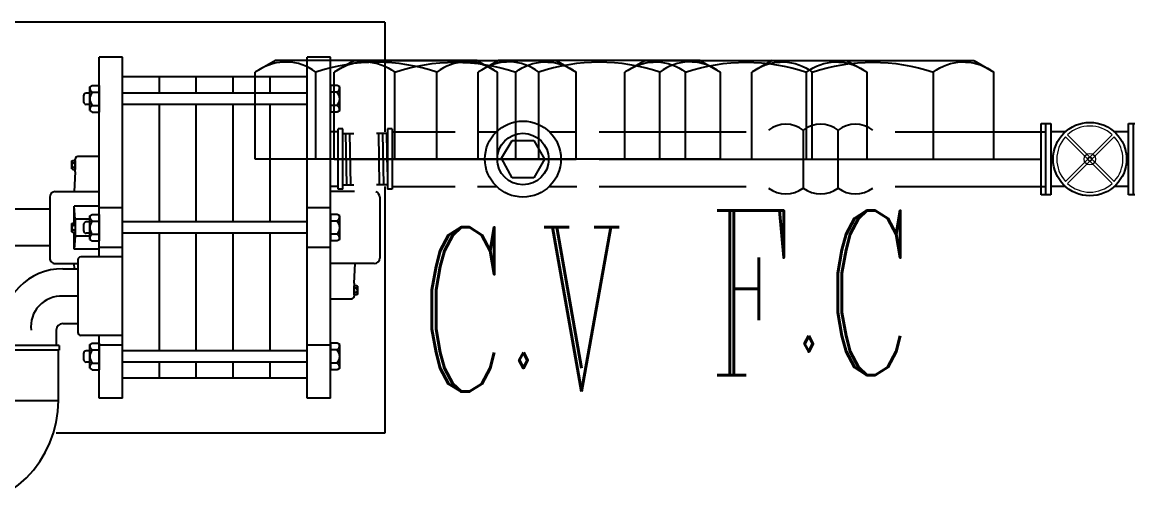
# Model space of a CAD drawing. Extents: x 846 to 947, y 375 to 797.
# Drawn here: x 862.209 to 863.359, y 431.746 to 432.254 of the extents above; entities that cross this region are included whole.
import ezdxf

# ---------------------------------------------------------------- set-up
doc = ezdxf.new("R2010")
doc.units = 0
doc.header["$MEASUREMENT"] = 0
doc.linetypes.add('PHANTOM', pattern=[63.5, 31.75, -6.35, 6.35, -6.35, 6.35, -6.35])
for name, color, linetype in [('AX', 3, 'PHANTOM'), ('BEAM', 7, 'CONTINUOUS'), ('fire sp line', 6, 'CONTINUOUS'), ('HV-TEXT-', 22, 'CONTINUOUS'), ('MNUTS', 11, 'CONTINUOUS'), ('PIPE', 4, 'CONTINUOUS'), ('PLUMB', 4, 'CONTINUOUS')]:
    doc.layers.add(name, color=color, linetype=linetype)
for name, color, linetype, lineweight in [('Fire', 1, 'CONTINUOUS', 30), ('HAT', 1, 'CONTINUOUS', 9), ('section', 7, 'CONTINUOUS', 35)]:
    doc.layers.add(name, color=color, linetype=linetype, lineweight=lineweight)
doc.styles.add('ROMANC', font='romanc', dxfattribs={"height": 250})

# ---------------------------------------------------------------- blocks, each defined once
blk = doc.blocks.new('NUT')
at = {"layer": 'MNUTS'}
for p, q in [((-270, 0), (270, 0)), ((270, 0), (270, -194)), ((-270, 0), (-270, -194)), ((-135, 0), (-135, -194)), ((135, 0), (135, -194.1)), ((-225, -220), (-270, -194)), ((225, -220), (270, -194)), ((-225, -220), (225, -220))]:
    blk.add_line(p, q, dxfattribs=at)
for centre, radius, start, end in [((-201.8, -106.7), 110, 236.1889, 307.433), ((0.1, 208.8), 424.9, 251.4608, 288.5114), ((201.8, -106.7), 110, 232.567, 303.8111)]:
    blk.add_arc(centre, radius, start, end, dxfattribs=at)
blk = doc.blocks.new('jk')
at = {"layer": 'section', "lineweight": -3}
h = blk.add_hatch(dxfattribs=at)
h.set_pattern_fill('ANSI31', color=1, scale=0.03, angle=134, style=0)
h.set_pattern_definition([(1, (2250.5196707, 1385.8939432), (6.544652e-05, -0.00374942886), [])])
h.paths.add_polyline_path([(2237.4637, 1284.109), (2237.4637, 1284.0987), (2237.4168, 1284.0987), (2237.4168, 1284.109)])
h.paths.add_polyline_path([(2237.4168, 1284.068), (2237.4168, 1284.0783), (2237.4637, 1284.0783), (2237.4637, 1284.068)])
at = {"layer": 'section', "color": 1, "lineweight": -3}
for p, q in [((2237.4127, 1284.1131), (2237.4127, 1284.109)), ((2237.4127, 1284.1131), (2237.4677, 1284.1131)), ((2237.4677, 1284.1131), (2237.4677, 1284.109)), ((2237.3152, 1284.1065), (2237.4152, 1284.1065)), ((2237.3152, 1284.1065), (2237.3152, 1283.1065)), ((2237.4127, 1284.109), (2237.4677, 1284.109)), ((2237.4168, 1284.109), (2237.4168, 1284.0987)), ((2237.4637, 1284.109), (2237.4637, 1284.0987)), ((2237.4652, 1284.1065), (2237.6902, 1284.1065)), ((2237.6902, 1284.1065), (2237.6902, 1283.8068)), ((2237.4749, 1284.1018), (2237.5305, 1284.1018)), ((2237.5355, 1284.0968), (2237.5355, 1284.0568)), ((2237.4168, 1284.068), (2237.4168, 1284.0783)), ((2237.4637, 1284.068), (2237.4637, 1284.0783)), ((2237.4699, 1284.0788), (2237.4699, 1284.0568)), ((2237.5535, 1284.0786), (2237.5355, 1284.0794)), ((2237.5535, 1284.0786), (2237.5651, 1284.0786)), ((2237.5562, 1284.0815), (2237.5558, 1284.0807)), ((2237.5558, 1284.0807), (2237.5558, 1284.0786)), ((2237.564, 1284.0786), (2237.5558, 1284.0786)), ((2237.5562, 1284.0815), (2237.5636, 1284.0815)), ((2237.5578, 1284.0807), (2237.5578, 1284.0786)), ((2237.562, 1284.0807), (2237.562, 1284.0786)), ((2237.5636, 1284.0815), (2237.564, 1284.0807)), ((2237.564, 1284.0807), (2237.564, 1284.0786)), ((2237.5676, 1284.0568), (2237.5676, 1284.0761)), ((2237.3744, 1284.0653), (2237.3731, 1284.063)), ((2237.3731, 1284.063), (2237.3731, 1284.0568)), ((2237.3959, 1284.0653), (2237.3744, 1284.0653)), ((2237.3791, 1284.063), (2237.3791, 1284.0568)), ((2237.3912, 1284.063), (2237.3912, 1284.0568)), ((2237.3959, 1284.0653), (2237.3973, 1284.063)), ((2237.3973, 1284.063), (2237.3973, 1284.0568)), ((2237.4677, 1284.068), (2237.4127, 1284.068)), ((2237.4127, 1284.068), (2237.4127, 1284.0639)), ((2237.4677, 1284.0639), (2237.4127, 1284.0639)), ((2237.4152, 1284.0639), (2237.4152, 1284.0568)), ((2237.4652, 1284.0639), (2237.4652, 1284.0568)), ((2237.4677, 1284.068), (2237.4677, 1284.0639)), ((2237.4919, 1284.0653), (2237.4906, 1284.063)), ((2237.4906, 1284.063), (2237.4906, 1284.0568)), ((2237.5135, 1284.0653), (2237.4919, 1284.0653)), ((2237.4967, 1284.063), (2237.4967, 1284.0568)), ((2237.5088, 1284.063), (2237.5088, 1284.0568)), ((2237.5135, 1284.0653), (2237.5148, 1284.063)), ((2237.5148, 1284.063), (2237.5148, 1284.0568)), ((2237.6095, 1284.0653), (2237.6082, 1284.063)), ((2237.6082, 1284.063), (2237.6082, 1284.0568)), ((2237.631, 1284.0653), (2237.6095, 1284.0653)), ((2237.6142, 1284.063), (2237.6142, 1284.0568)), ((2237.6263, 1284.063), (2237.6263, 1284.0568)), ((2237.631, 1284.0653), (2237.6324, 1284.063)), ((2237.6324, 1284.063), (2237.6324, 1284.0568)), ((2237.3472, 1284.0568), (2237.3472, 1284.0355)), ((2237.6582, 1284.0568), (2237.3472, 1284.0568)), ((2237.3731, 1284.0568), (2237.3973, 1284.0568)), ((2237.4847, 1284.0568), (2237.4847, 1284.0355)), ((2237.4906, 1284.0568), (2237.5148, 1284.0568)), ((2237.5207, 1284.0568), (2237.5207, 1284.0355)), ((2237.6082, 1284.0568), (2237.6324, 1284.0568)), ((2237.6099, 1284.0568), (2237.6099, 1284.0355)), ((2237.6582, 1284.0568), (2237.6582, 1284.0355)), ((2237.6582, 1284.0355), (2237.3472, 1284.0355)), ((2237.3652, 1284.0355), (2237.3652, 1283.8671)), ((2237.38, 1284.0355), (2237.38, 1283.8671)), ((2237.3903, 1284.0355), (2237.3903, 1283.8671)), ((2237.4975, 1284.0355), (2237.4975, 1283.8671)), ((2237.5079, 1284.0355), (2237.5079, 1283.8671)), ((2237.6151, 1284.0355), (2237.6151, 1283.8671)), ((2237.6254, 1284.0355), (2237.6254, 1283.8671)), ((2237.6402, 1284.0355), (2237.6402, 1283.8671)), ((2237.38, 1284.0018), (2237.3652, 1284.0018)), ((2237.4975, 1284.0018), (2237.3903, 1284.0018)), ((2237.6151, 1284.0018), (2237.5079, 1284.0018)), ((2237.6402, 1284.0018), (2237.6254, 1284.0018)), ((2237.38, 1283.9681), (2237.3652, 1283.9681)), ((2237.4975, 1283.9681), (2237.3903, 1283.9681)), ((2237.6151, 1283.9681), (2237.5079, 1283.9681)), ((2237.6402, 1283.9681), (2237.6254, 1283.9681)), ((2237.38, 1283.9345), (2237.3652, 1283.9345)), ((2237.4975, 1283.9345), (2237.3903, 1283.9345)), ((2237.6151, 1283.9345), (2237.5079, 1283.9345)), ((2237.6402, 1283.9345), (2237.6254, 1283.9345)), ((2237.38, 1283.9008), (2237.3652, 1283.9008)), ((2237.4975, 1283.9008), (2237.3903, 1283.9008)), ((2237.6151, 1283.9008), (2237.5079, 1283.9008)), ((2237.6402, 1283.9008), (2237.6254, 1283.9008)), ((2237.6582, 1283.8671), (2237.3472, 1283.8671)), ((2237.3472, 1283.8671), (2237.3472, 1283.8458)), ((2237.4847, 1283.8671), (2237.4847, 1283.8458)), ((2237.5207, 1283.8671), (2237.5207, 1283.8458)), ((2237.5294, 1283.8671), (2237.5294, 1283.8291)), ((2237.601, 1283.8671), (2237.601, 1283.8291)), ((2237.6099, 1283.8671), (2237.6099, 1283.8458)), ((2237.6582, 1283.8671), (2237.6582, 1283.8458)), ((2237.5294, 1283.8458), (2237.3472, 1283.8458)), ((2237.3731, 1283.8458), (2237.3973, 1283.8458)), ((2237.3731, 1283.8396), (2237.3731, 1283.8458)), ((2237.3791, 1283.8396), (2237.3791, 1283.8458)), ((2237.3912, 1283.8396), (2237.3912, 1283.8458)), ((2237.3973, 1283.8396), (2237.3973, 1283.8458)), ((2237.4378, 1283.8458), (2237.4378, 1283.8265)), ((2237.4699, 1283.8058), (2237.4699, 1283.8458)), ((2237.4832, 1283.8458), (2237.4832, 1283.8232)), ((2237.4906, 1283.8458), (2237.5148, 1283.8458)), ((2237.4906, 1283.8396), (2237.4906, 1283.8458)), ((2237.4967, 1283.8396), (2237.4967, 1283.8458)), ((2237.5088, 1283.8396), (2237.5088, 1283.8458)), ((2237.5148, 1283.8396), (2237.5148, 1283.8458)), ((2237.5223, 1283.8458), (2237.5223, 1283.8232)), ((2237.6582, 1283.8458), (2237.601, 1283.8458)), ((2237.6082, 1283.8458), (2237.6324, 1283.8458)), ((2237.6082, 1283.8396), (2237.6082, 1283.8458)), ((2237.6142, 1283.8396), (2237.6142, 1283.8458)), ((2237.6263, 1283.8396), (2237.6263, 1283.8458)), ((2237.6324, 1283.8396), (2237.6324, 1283.8458)), ((2237.3744, 1283.8373), (2237.3731, 1283.8396)), ((2237.3959, 1283.8373), (2237.3744, 1283.8373)), ((2237.38, 1283.8373), (2237.38, 1283.8342)), ((2237.3825, 1283.8317), (2237.3878, 1283.8317)), ((2237.3903, 1283.8373), (2237.3903, 1283.8342)), ((2237.3959, 1283.8373), (2237.3973, 1283.8396)), ((2237.4919, 1283.8373), (2237.4906, 1283.8396)), ((2237.5135, 1283.8373), (2237.4919, 1283.8373)), ((2237.495, 1283.8373), (2237.495, 1283.824)), ((2237.4975, 1283.8373), (2237.4975, 1283.8342)), ((2237.5, 1283.8317), (2237.5054, 1283.8317)), ((2237.5079, 1283.8373), (2237.5079, 1283.8342)), ((2237.5105, 1283.8373), (2237.5105, 1283.824)), ((2237.5135, 1283.8373), (2237.5148, 1283.8396)), ((2237.6095, 1283.8373), (2237.6082, 1283.8396)), ((2237.631, 1283.8373), (2237.6095, 1283.8373)), ((2237.6151, 1283.8373), (2237.6151, 1283.8342)), ((2237.6176, 1283.8317), (2237.6229, 1283.8317)), ((2237.6254, 1283.8373), (2237.6254, 1283.8342)), ((2237.631, 1283.8373), (2237.6324, 1283.8396)), ((2237.4519, 1283.824), (2237.4403, 1283.824)), ((2237.4414, 1283.824), (2237.4497, 1283.824)), ((2237.4414, 1283.8219), (2237.4414, 1283.824)), ((2237.4419, 1283.8211), (2237.4414, 1283.8219)), ((2237.4492, 1283.8211), (2237.4419, 1283.8211)), ((2237.4435, 1283.8219), (2237.4435, 1283.824)), ((2237.4476, 1283.8219), (2237.4476, 1283.824)), ((2237.4492, 1283.8211), (2237.4497, 1283.8219)), ((2237.4497, 1283.8219), (2237.4497, 1283.824)), ((2237.4519, 1283.824), (2237.4699, 1283.8232)), ((2237.495, 1283.824), (2237.4832, 1283.8232)), ((2237.4986, 1283.8232), (2237.4832, 1283.8232)), ((2237.495, 1283.824), (2237.5105, 1283.824)), ((2237.4986, 1283.824), (2237.5068, 1283.824)), ((2237.4986, 1283.8219), (2237.4986, 1283.824)), ((2237.499, 1283.8211), (2237.4986, 1283.8219)), ((2237.5064, 1283.8211), (2237.499, 1283.8211)), ((2237.5006, 1283.8219), (2237.5006, 1283.824)), ((2237.5048, 1283.8219), (2237.5048, 1283.824)), ((2237.5064, 1283.8211), (2237.5068, 1283.8219)), ((2237.5068, 1283.8219), (2237.5068, 1283.824)), ((2237.5223, 1283.8232), (2237.5068, 1283.8232)), ((2237.5105, 1283.824), (2237.5223, 1283.8232)), ((2237.5319, 1283.8266), (2237.5985, 1283.8266)), ((2237.5355, 1283.8058), (2237.5355, 1283.8266)), ((2237.5402, 1283.8234), (2237.5355, 1283.8232)), ((2237.5402, 1283.8128), (2237.5402, 1283.8266)), ((2237.5652, 1283.8266), (2237.5652, 1283.8128)), ((2237.5902, 1283.8128), (2237.5902, 1283.8266)), ((2237.4749, 1283.8008), (2237.5305, 1283.8008)), ((2237.486, 1283.8008), (2237.486, 1283.7113)), ((2237.5194, 1283.8008), (2237.5194, 1283.7113)), ((2237.5962, 1283.8068), (2237.6104, 1283.8068)), ((2237.6104, 1283.8093), (2237.6145, 1283.8093)), ((2237.6104, 1283.8093), (2237.6104, 1283.7543)), ((2237.6145, 1283.8093), (2237.6145, 1283.7543)), ((2237.6603, 1283.8088), (2237.6145, 1283.8088)), ((2237.6603, 1283.7588), (2237.6603, 1283.8088))]:
    blk.add_line(p, q, dxfattribs=at)
for centre, radius, start, end in [((2237.4749, 1284.0968), 0.005, 90, 163.9184), ((2237.5305, 1284.0968), 0.005, 0, 90), ((2237.5564, 1284.0799), 0.00165, 31.503, 97.2589), ((2237.5599, 1284.0784), 0.0031, 48.1897, 131.8103), ((2237.5599, 1284.0784), 0.0031, 48.1897, 131.8103), ((2237.5634, 1284.0799), 0.00165, 82.7411, 148.497), ((2237.5651, 1284.0761), 0.0025, 0, 90), ((2237.375, 1284.0604), 0.00484, 31.503, 97.2589), ((2237.3852, 1284.0562), 0.00907, 48.1897, 131.8103), ((2237.3852, 1284.0562), 0.00907, 48.1897, 131.8103), ((2237.3953, 1284.0604), 0.00484, 82.7411, 148.497), ((2237.4925, 1284.0604), 0.00484, 31.503, 97.2589), ((2237.5027, 1284.0562), 0.00907, 48.1897, 131.8103), ((2237.5027, 1284.0562), 0.00907, 48.1897, 131.8103), ((2237.5129, 1284.0604), 0.00484, 82.7411, 148.497), ((2237.6101, 1284.0604), 0.00484, 31.503, 97.2589), ((2237.6203, 1284.0562), 0.00907, 48.1897, 131.8103), ((2237.6203, 1284.0562), 0.00907, 48.1897, 131.8103), ((2237.6304, 1284.0604), 0.00484, 82.7411, 148.497), ((2237.375, 1283.8422), 0.00484, 262.7411, 328.497), ((2237.3852, 1283.8464), 0.00907, 228.1897, 311.8103), ((2237.3852, 1283.8464), 0.00907, 228.1897, 311.8103), ((2237.3825, 1283.8342), 0.0025, 180, 270), ((2237.3878, 1283.8342), 0.0025, 270, 0), ((2237.3953, 1283.8422), 0.00484, 211.503, 277.2589), ((2237.4925, 1283.8422), 0.00484, 262.7411, 328.497), ((2237.5027, 1283.8464), 0.00907, 228.1897, 311.8103), ((2237.5027, 1283.8464), 0.00907, 228.1897, 311.8103), ((2237.5, 1283.8342), 0.0025, 180, 270), ((2237.5054, 1283.8342), 0.0025, 270, 0), ((2237.5129, 1283.8422), 0.00484, 211.503, 277.2589), ((2237.6101, 1283.8422), 0.00484, 262.7411, 328.497), ((2237.6203, 1283.8464), 0.00907, 228.1897, 311.8103), ((2237.6203, 1283.8464), 0.00907, 228.1897, 311.8103), ((2237.6176, 1283.8342), 0.0025, 180, 270), ((2237.6229, 1283.8342), 0.0025, 270, 0), ((2237.6304, 1283.8422), 0.00484, 211.503, 277.2589), ((2237.4403, 1283.8265), 0.0025, 180, 270), ((2237.4421, 1283.8227), 0.00165, 262.7411, 328.497), ((2237.4455, 1283.8242), 0.0031, 228.1897, 311.8103), ((2237.4455, 1283.8242), 0.0031, 228.1897, 311.8103), ((2237.449, 1283.8227), 0.00165, 211.503, 277.2589), ((2237.4992, 1283.8227), 0.00165, 262.7411, 328.497), ((2237.5027, 1283.8242), 0.0031, 228.1897, 311.8103), ((2237.5027, 1283.8242), 0.0031, 228.1897, 311.8103), ((2237.5062, 1283.8227), 0.00165, 211.503, 277.2589), ((2237.5319, 1283.8291), 0.0025, 180, 270), ((2237.5985, 1283.8291), 0.0025, 270, 0), ((2237.5962, 1283.8128), 0.056, 180, 270), ((2237.5931, 1283.8115), 0.0279, 177.3791, 276.338), ((2237.5962, 1283.8128), 0.006, 180, 270), ((2237.4749, 1283.8058), 0.005, 180, 270), ((2237.5305, 1283.8058), 0.005, 270, 0), ((2237.6603, 1283.7088), 0.1, 0, 90)]:
    blk.add_arc(centre, radius, start, end, dxfattribs=at)
at = {"layer": 'section', "color": 1, "lineweight": -3, "xscale": 0.0004089813737664, "yscale": 0.0004089813737664, "zscale": 0.0004089813737664, "rotation": 270}
blk.add_blockref('NUT', (2237.4402, 1284.0987), dxfattribs=at)
blk = doc.blocks.new('OS&Y')
at = {"layer": 'AX', "color": 1, "ltscale": 0.25}
for p, q in [((162.191, 693.6274), (162.191, 693.8874)), ((162.5097, 693.6274), (162.5097, 693.8874))]:
    blk.add_line(p, q, dxfattribs=at)
at = {"layer": 'BEAM', "color": 1}
for p, q in [((162.173, 693.8874), (162.2089, 693.8874)), ((162.173, 693.6274), (162.173, 693.8874)), ((162.2089, 693.8874), (162.2089, 693.6274)), ((162.4918, 693.8874), (162.5276, 693.8874)), ((162.4918, 693.6274), (162.4918, 693.8874)), ((162.5276, 693.8874), (162.5276, 693.6274)), ((162.2089, 693.6274), (162.173, 693.6274)), ((162.5276, 693.6274), (162.4918, 693.6274))]:
    blk.add_line(p, q, dxfattribs=at)
blk.add_ellipse((162.351, 693.7574), major_axis=(0.0947, 0.0947), ratio=1, start_param=5.497787, end_param=11.780972, dxfattribs=at)
at = {"layer": 'HAT', "color": 1}
for p, q in [((162.262, 693.6759), (162.4325, 693.8464)), ((162.4325, 693.6683), (162.262, 693.8388)), ((162.2696, 693.6683), (162.44, 693.8388)), ((162.44, 693.6759), (162.2697, 693.8463))]:
    blk.add_line(p, q, dxfattribs=at)
for major_axis, start_param, end_param in [((0.0852, 0.0852), 0.044459, 1.526337), ((-0.0852, 0.0852), 0.044459, 1.526337), ((0.0852, 0.0852), 4.756848, 6.238726), ((0.0852, 0.0852), 4.756848, 6.238726), ((-0.0148, 0.0148), 3.926991, 10.210176), ((0.00536, 0.00536), 5.497787, 11.780972), ((0.0852, 0.0852), 3.186052, 4.66793)]:
    blk.add_ellipse((162.351, 693.7574), major_axis=major_axis, ratio=1, start_param=start_param, end_param=end_param, dxfattribs=at)
at = {"layer": 'PLUMB', "color": 1}
for p, q in [((162.2619, 693.8574), (162.2089, 693.8574)), ((162.4918, 693.8574), (162.4401, 693.8574)), ((162.2619, 693.6574), (162.2089, 693.6574)), ((162.4918, 693.6574), (162.4401, 693.6574))]:
    blk.add_line(p, q, dxfattribs=at)

msp = doc.modelspace()

# ---------------------------------------------------------------- linework, layer by layer
at = {"layer": 'PIPE', "color": 2}
for p, q in [((863.0214, 432.1413, -0.441), (863.0214, 432.0811, -0.441)), ((863.0576, 432.0811, -0.441), (863.0576, 432.1413, -0.441))]:
    msp.add_line(p, q, dxfattribs=at)
for centre, start, end in [((863.0033, 432.1177, -0.441), 52.5572, 127.4428), ((863.0395, 432.1177, -0.441), 52.5572, 127.4428), ((863.0756, 432.1177, -0.441), 52.5572, 127.4428), ((863.0033, 432.1047, -0.441), 232.5572, 307.4427), ((863.0395, 432.1047, -0.441), 232.5572, 307.4427), ((863.0756, 432.1047, -0.441), 232.5572, 307.4427)]:
    msp.add_arc(centre, 0.0297, start, end, dxfattribs=at)
at = {"layer": 'section', "color": 1, "lineweight": -3}
for p, q in [((862.594, 432.1397, -0.4908), (862.6596, 432.1397, -0.4819)), ((862.8094, 432.1397, -0.4616), (862.9619, 432.1397, -0.441)), ((863.117, 432.1397, -0.42), (863.2738, 432.1397, -0.3987)), ((862.594, 432.0827, -0.4908), (862.6596, 432.0827, -0.4819)), ((862.8094, 432.0827, -0.4616), (862.9619, 432.0827, -0.441)), ((863.117, 432.0827, -0.42), (863.2738, 432.0827, -0.3987))]:
    msp.add_line(p, q, dxfattribs=at)
at = {"layer": 'section', "lineweight": -3}
for p, q in [((862.6829, 432.1397, -0.4819), (862.7026, 432.1397, -0.4819)), ((862.7574, 432.1397, -0.4819), (862.7861, 432.1397, -0.4819)), ((862.7077, 432.112, -0.4819), (862.7188, 432.1305, -0.4819)), ((862.7188, 432.1305, -0.4819), (862.7412, 432.1305, -0.4819)), ((862.7412, 432.1305, -0.4819), (862.7523, 432.1112, -0.4819)), ((862.594, 432.1112, -0.4908), (862.6596, 432.1112, -0.4819)), ((862.7188, 432.0918, -0.4819), (862.7077, 432.112, -0.4819)), ((862.7523, 432.1112, -0.4819), (862.7412, 432.0918, -0.4819)), ((862.8094, 432.1112, -0.4616), (862.9619, 432.1112, -0.441)), ((863.117, 432.1112, -0.42), (863.2687, 432.1112, -0.3926)), ((862.7412, 432.0918, -0.4819), (862.7188, 432.0918, -0.4819)), ((862.6829, 432.0827, -0.4819), (862.7026, 432.0827, -0.4819)), ((862.7574, 432.0827, -0.4819), (862.7861, 432.0827, -0.4819))]:
    msp.add_line(p, q, dxfattribs=at)
for radius in [0.0395, 0.0268]:
    msp.add_circle((862.73, 432.1112, -0.4819), radius, dxfattribs=at)

# ---------------------------------------------------------------- block references
at = {"layer": 'Fire', "xscale": 0.2849999999999682, "yscale": 0.2849999999999682, "zscale": 0.2849999999999682}
msp.add_blockref('OS&Y', (817.0493, 234.3903, -0.3926), dxfattribs=at)
at = {"layer": 'fire sp line', "xscale": 1.139999999999986, "yscale": 1.139999999999986, "zscale": 1.139999999999986, "rotation": 270}
msp.add_blockref('jk', (-601.2949, 2982.793, -0.4908), dxfattribs=at)
msp.add_blockref('jk', (-601.2949, 2982.793, -0.4908), dxfattribs=at)
at = {"layer": 'section', "lineweight": -3, "rotation": 180}
for p, xscale, yscale, zscale in [((862.6596, 432.1112, -0.4819), -0.0004662387992767, 0.0004662387992340001, 0.0004662387681997), ((862.8094, 432.1112, -0.4819), 0.0004662387992767, 0.0004662387992767, 0.0004662387992767), ((862.9619, 432.1112, -0.441), -0.0004662387992767, 0.0004662387992340001, 0.0004662387681997), ((863.0937, 432.1112, -0.441), -0.0004662387992767, 0.0004662387992340001, 0.0004662387681997)]:
    msp.add_blockref('NUT', p, dxfattribs=dict(at, xscale=xscale, yscale=yscale, zscale=zscale))

# ---------------------------------------------------------------- texts
at = {"layer": 'HV-TEXT-', "style": 'ROMANC', "width": 0.59}
for s, p in [('F.C', (862.9233, 431.8866, 0.3516)), ('C.V', (862.6224, 431.8693, 0.3516))]:
    msp.add_text(s, height=0.171, dxfattribs=at).set_placement(p)

doc.saveas('drawing.dxf')
